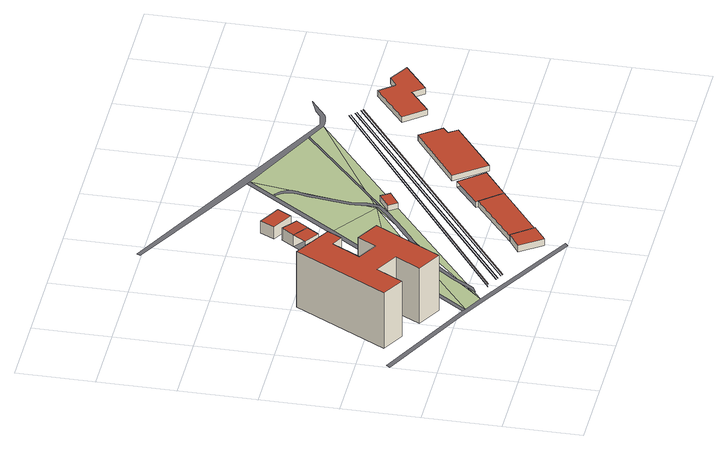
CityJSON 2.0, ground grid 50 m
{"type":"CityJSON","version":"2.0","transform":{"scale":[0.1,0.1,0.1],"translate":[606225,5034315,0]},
"CityObjects":{
"building1":{"type":"Building","attributes":{"function":"1000","roofType":"1000"},"geometry":[{"type":"MultiSurface","lod":"2","boundaries":[[[0,1,2,3,4,5,6,7,8,9,10,11,12,13,14]],[[15,16,0,14]],[[16,17,1,0]],[[17,18,1]],[[18,19,3,2]],[[19,20,4,3]],[[20,21,5,4]],[[21,22,6,5]],[[22,23,7,6]],[[23,24,8,7]],[[24,25,9,8]],[[25,26,10,9]],[[26,27,11,10]],[[27,28,12,11]],[[28,29,13,12]],[[29,15,14,13]],[[16,17,18,19,20,21,22,23,24,25,26,27,28,29,15]]],"semantics":{"surfaces":[{"type":"GroundSurface"},{"type":"WallSurface"},{"type":"RoofSurface"}],"values":[0,1,1,1,1,1,1,1,1,1,1,1,1,1,1,1,2]}}]},
"building2":{"type":"Building","attributes":{"function":"1000","roofType":"1000"},"geometry":[{"type":"MultiSurface","lod":"2","boundaries":[[[30,31,32,33]],[[34,35,30,33]],[[35,36,31,30]],[[36,37,32,31]],[[37,34,33,32]],[[35,36,37,34]]],"semantics":{"surfaces":[{"type":"GroundSurface"},{"type":"WallSurface"},{"type":"RoofSurface"}],"values":[0,1,1,1,1,2]}}]},
"building3":{"type":"Building","attributes":{"function":"1000","roofType":"1000"},"geometry":[{"type":"MultiSurface","lod":"2","boundaries":[[[38,39,40,41]],[[42,43,38,41]],[[43,44,39,38]],[[44,45,40,39]],[[45,42,41,40]],[[43,44,45,42]]],"semantics":{"surfaces":[{"type":"GroundSurface"},{"type":"WallSurface"},{"type":"RoofSurface"}],"values":[0,1,1,1,1,2]}}]},
"building4":{"type":"Building","attributes":{"function":"1000","roofType":"1000"},"geometry":[{"type":"MultiSurface","lod":"2","boundaries":[[[46,47,48,49]],[[50,51,46,49]],[[51,52,47,46]],[[53,52,47,48]],[[51,52,53,50]]],"semantics":{"surfaces":[{"type":"GroundSurface"},{"type":"WallSurface"},{"type":"RoofSurface"}],"values":[0,1,1,1,2]}}]},
"building5":{"type":"Building","attributes":{"function":"1000","roofType":"1000"},"geometry":[{"type":"MultiSurface","lod":"2","boundaries":[[[54,48,47,55]],[[56,57,54,55]],[[57,53,48,54]],[[53,52,47,48]],[[57,53,52,56]]],"semantics":{"surfaces":[{"type":"GroundSurface"},{"type":"WallSurface"},{"type":"RoofSurface"}],"values":[0,1,1,1,2]}}]},
"building6":{"type":"Building","attributes":{"name":"Maison Janchi"},"geometry":[{"type":"MultiSurface","lod":"2","boundaries":[[[40,58,59,41]],[[60,61,40,41]],[[61,62,58,40]],[[62,63,59,58]],[[63,60,41,59]],[[61,62,63,60]]],"semantics":{"surfaces":[{"type":"GroundSurface"},{"type":"WallSurface"},{"type":"RoofSurface"}],"values":[0,1,1,1,1,2]}}]},
"building7":{"type":"Building","geometry":[{"type":"MultiSurface","lod":"2","boundaries":[[[64,65,66,67]],[[68,69,67]],[[68,70,64,67]],[[70,71,65,64]],[[71,69,66,65]],[[70,71,69,68]]],"semantics":{"surfaces":[{"type":"GroundSurface"},{"type":"WallSurface"},{"type":"RoofSurface"}],"values":[0,1,1,1,1,2]}}]},
"building8":{"type":"Building","attributes":{"function":"1000","roofType":"1000"},"geometry":[{"type":"MultiSurface","lod":"2","boundaries":[[[72,73,74,75]],[[76,77,72,75]],[[77,78,73,72]],[[78,79,74,73]],[[79,76,75,74]],[[77,78,79,76]]],"semantics":{"surfaces":[{"type":"GroundSurface"},{"type":"WallSurface"},{"type":"RoofSurface"}],"values":[0,1,1,1,1,2]}}]},
"building9":{"type":"Building","attributes":{"name":"Westhaven Elmhurst Community Recreation Association"},"geometry":[{"type":"MultiSurface","lod":"2","boundaries":[[[80,81,82,58]],[[62,83,80,58]],[[83,84,81,80]],[[62,63,59,58]],[[85,62,58,82]],[[83,84,85,62]]],"semantics":{"surfaces":[{"type":"GroundSurface"},{"type":"WallSurface"},{"type":"RoofSurface"}],"values":[0,1,1,1,1,2]}}]},
"building10":{"type":"Building","attributes":{"name":"Boulangerie Snowdon","function":"1000","roofType":"1000"},"geometry":[{"type":"MultiSurface","lod":"2","boundaries":[[[86,87,88,89,90,91]],[[92,93,86,91]],[[93,94,87,86]],[[94,95,88,87]],[[95,96,89,88]],[[96,97,90,89]],[[97,92,91,90]],[[93,94,95,96,97,92]]],"semantics":{"surfaces":[{"type":"GroundSurface"},{"type":"WallSurface"},{"type":"RoofSurface"}],"values":[0,1,1,1,1,1,1,2]}}]},
"building11":{"type":"Building","attributes":{"name":"Centre Auto Raffi Service","function":"1000","roofType":"1000"},"geometry":[{"type":"MultiSurface","lod":"2","boundaries":[[[98,99,100,101,102,103,104,105,106]],[[107,108,98,106]],[[108,109,99,98]],[[109,110,100,99]],[[110,111,101,100]],[[111,112,102,101]],[[112,113,103,102]],[[113,114,104,103]],[[114,115,105,104]],[[115,107,106,105]],[[108,109,110,111,112,113,114,115,107]]],"semantics":{"surfaces":[{"type":"GroundSurface"},{"type":"WallSurface"},{"type":"RoofSurface"}],"values":[0,1,1,1,1,1,1,1,1,1,2]}}]},
"road1":{"type":"Road","attributes":{"name":"Avenue Elmhurst","function":"1000"},"geometry":[{"type":"MultiSurface","lod":"2","boundaries":[[[116,117,118,119,120,121,122,123,124,125]]]}]},
"road2":{"type":"Road","attributes":{"name":"Coffee Street","function":"1000"},"geometry":[{"type":"MultiSurface","lod":"2","boundaries":[[[126,117,118,127,128,129]]]}]},
"road3":{"type":"Road","attributes":{"function":"1240"},"geometry":[{"type":"MultiSurface","lod":"2","boundaries":[[[130,131,132,133,134,135,136,137,138,139,140,141,142,143,144,145,146,147,148,149,150,151,152,153,154,155,156,157,158,159,160,161,162,163,164,165,166,167,168,169,170,171,172,173,174,175,176,177,178,179,180,181,182,183,184,185,186,187,188,189,190,191,192,193,194,195,196,197,198,199,200,201,202,203,204,205,206,207,208,209,210,211,212,213,214,215]]]}]},
"terrain1":{"type":"TINRelief","attributes":{"lod":3},"geometry":[{"type":"CompositeSurface","lod":"3","boundaries":[[[216,129,217]],[[216,74,217]],[[116,74,217]],[[129,218,217]],[[218,219,217]],[[219,220,217]],[[219,117,220]],[[116,117,220]]]}]},
"railway1":{"type":"Railway","attributes":{"name":"Railway","function":"1855"},"geometry":[{"type":"MultiSurface","lod":"2","boundaries":[[[221,222,223,224]],[[225,226,227,228]],[[229,230,231,232]],[[233,234,235,236]],[[237,238,239,240]],[[241,242,243,244]]]}]},
"road4":{"type":"Road","attributes":{"name":"Rue West Broadway","function":"1000"},"geometry":[{"type":"MultiSurface","lod":"2","boundaries":[[[245,246,247,248,216,129,128,249,250,251,252,253,254]]]}]},
"road5":{"type":"Road","attributes":{"name":"Land Road","function":"1000"},"geometry":[{"type":"MultiSurface","lod":"2","boundaries":[[[255,256,257,151]]]}]}
},
"vertices":[
[769,1142,0],[699,1020,0],[565,1094,0],[671,1278,0],[744,1238,0],[800,1334,0],[547,1476,0],[203,871,0],[352,788,0],[450,961,0],[449,961,0],[603,875,0],[512,713,0],[673,624,0],[921,1059,0],[921,1059,400],[769,1142,400],[699,1020,400],[565,1094,400],[671,1278,400],[744,1238,400],[800,1334,400],[547,1476,400],[203,871,400],[352,788,400],[450,961,400],[449,961,400],[603,875,400],[512,713,400],[673,624,400],
[1064,1279,0],[951,1353,0],[1087,1532,0],[1201,1450,0],[1201,1450,86],[1064,1279,86],[951,1353,86],[1087,1532,86],
[1393,283,0],[1494,140,0],[1603,219,0],[1499,353,0],[1499,353,50],[1393,283,50],[1494,140,50],[1603,219,50],
[1224,1475,0],[1279,1555,0],[1187,1624,0],[1128,1538,0],[1128,1538,86],[1224,1475,86],[1279,1555,86],[1187,1624,86],
[1247,1704,0],[1341,1634,0],[1341,1634,86],[1247,1704,86],
[1950,479,0],[1836,619,0],[1499,353,40],[1603,219,40],[1950,479,40],[1836,619,40],
[1385,1678,0],[1245,1754,0],[1296,1846,0],[1441,1769,0],[1441,1769,86],[1296,1846,86],[1385,1678,86],[1245,1754,86],
[1777,1207,0],[1681,1140,0],[1720,1086,0],[1815,1150,0],[1815,1150,40],[1777,1207,40],[1681,1140,40],[1720,1086,40],
[2149,628,0],[2019,784,0],[1823,627,0],[2149,628,40],[2019,784,40],[1823,627,40],
[2574,886,0],[2533,941,0],[2576,977,0],[2473,1114,0],[2077,824,0],[2227,626,0],[2227,626,40],[2574,886,40],[2533,941,40],[2576,977,40],[2473,1114,40],[2077,824,40],
[2981,1168,0],[3180,1323,0],[3048,1398,0],[2978,1351,0],[2898,1446,0],[2646,1246,0],[2754,1111,0],[2919,1241,0],[2920,1242,0],[2920,1242,40],[2981,1168,40],[3180,1323,40],[3048,1398,40],[2978,1351,40],[2898,1446,40],[2646,1246,40],[2754,1111,40],[2919,1241,40],
[848,405,0],[719,471,0],[695,485,0],[22,817,0],[9,793,0],[662,470,0],[1342,97,0],[1368,83,0],[1520,1,0],[1544,21,0],
[1385,1393,0],[967,863,0],[1806,2032,0],[1830,2019,0],
[963,474,0],[992,518,0],[1049,607,0],[1091,654,0],[1112,679,0],[1162,739,0],[1169,754,0],[1199,779,0],[1225,802,0],[1264,834,0],[1267,836,0],[1300,861,0],[1326,880,0],[1396,925,0],[1434,953,0],[1460,973,0],[1502,1002,0],[1526,1022,0],[1566,1053,0],[1590,1073,0],[1655,1125,0],[1724,1193,0],[1737,1226,0],[1739,1281,0],[1736,1311,0],[1731,1348,0],[1728,1378,0],[1736,1428,0],[1737,1444,0],[1746,1512,0],[1752,1562,0],[1754,1578,0],[1760,1615,0],[1766,1646,0],[1777,1696,0],[1781,1713,0],[1787,1748,0],[1779,1784,0],[1764,1816,0],[1721,1848,0],[1715,1839,0],[1748,1794,0],[1747,1795,0],[1756,1777,0],[1762,1749,0],[1756,1711,0],[1753,1700,0],[1742,1650,0],[1737,1619,0],[1730,1578,0],[1729,1566,0],[1721,1515,0],[1719,1483,0],[1712,1444,0],[1712,1433,0],[1705,1381,0],[1706,1347,0],[1709,1310,0],[1713,1282,0],[1713,1233,0],[1705,1206,0],[1642,1145,0],[1617,1125,0],[1577,1094,0],[1550,1072,0],[1509,1041,0],[1486,1024,0],[1445,990,0],[1418,972,0],[1381,944,0],[1357,927,0],[1312,899,0],[1285,882,0],[1248,851,0],[1208,818,0],[1151,764,0],[1144,755,0],[1124,735,0],[1092,694,0],[1092,693,0],[1072,669,0],[1034,619,0],[972,530,0],[946,492,0],[915,451,0],[914,450,0],
[2510,1702,0],[1701,1215,0],[1404,1424,0],[1109,1013,0],[1378,982,0],
[2738,1502,0],[2735,1505,0],[1130,326,0],[1136,324,0],[2726,1514,0],[2722,1515,0],[1115,333,0],[1119,332,0],[2702,1533,0],[2699,1533,0],[1089,346,0],[1092,346,0],[2688,1542,0],[2685,1543,0],[1073,354,0],[1077,353,0],[2667,1563,0],[2664,1564,0],[1011,390,0],[1016,390,0],[2656,1574,0],[2652,1575,0],[982,387,0],[1001,397,0],
[2627,1717,0],[2601,1708,0],[2571,1702,0],[2541,1699,0],[911,2510,0],[923,2534,0],[2526,1726,0],[2618,1745,0],[2664,1778,0],[2765,1822,0],
[2379,1763,0],[2368,1765,0],[1737,1216,0]
]}
